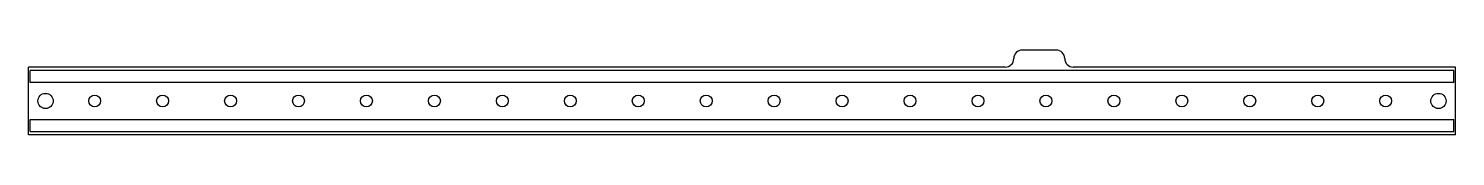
# Model space of a CAD drawing. Extents: x -210 to 210, y -10 to 15.
import ezdxf

# ---------------------------------------------------------------- set-up
doc = ezdxf.new("R2010")
doc.units = 0
doc.layers.add('VISIBLE', color=7, linetype='CONTINUOUS')

msp = doc.modelspace()

# ---------------------------------------------------------------- linework, layer by layer
at = {"layer": 'VISIBLE'}
for p, q in [((92.5, 15), (82.5, 15)), ((77.5, 10), (-210, 10)), ((-210, -10), (-210, 10)), ((-209.5, 5.5), (-209.5, 9)), ((209.5, 9), (-209.5, 9)), ((210, 10), (97.5, 10)), ((209.5, 5.5), (209.5, 9)), ((210, -10), (210, 10)), ((209.5, 5.5), (-209.5, 5.5)), ((-209.5, -9), (-209.5, -5.5)), ((-209.5, -5.5), (209.5, -5.5)), ((209.5, -9), (209.5, -5.5)), ((210, -10), (-210, -10)), ((-209.5, -9), (209.5, -9))]:
    msp.add_line(p, q, dxfattribs=at)
for centre, radius in [((-205, 0), 2.25), ((-190.54, 0), 1.75), ((-170.54, 0), 1.75), ((-150.54, 0), 1.75), ((-130.54, 0), 1.75), ((-110.54, 0), 1.75), ((-90.54, 0), 1.75), ((-70.54, 0), 1.75), ((-50.54, 0), 1.75), ((-30.54, 0), 1.75), ((-10.54, 0), 1.75), ((9.46, 0), 1.75), ((29.46, 0), 1.75), ((49.46, 0), 1.75), ((69.46, 0), 1.75), ((89.46, 0), 1.75), ((109.46, 0), 1.75), ((129.46, 0), 1.75), ((149.46, 0), 1.75), ((169.46, 0), 1.75), ((189.46, 0), 1.75), ((205, 0), 2.25)]:
    msp.add_circle(centre, radius, dxfattribs=at)
for centre, start, end in [((82.5, 12.5), 90, 180), ((92.5, 12.5), 0, 90), ((77.5, 12.5), 270, 0), ((97.5, 12.5), 180, 270)]:
    msp.add_arc(centre, 2.5, start, end, dxfattribs=at)

doc.saveas('drawing.dxf')
